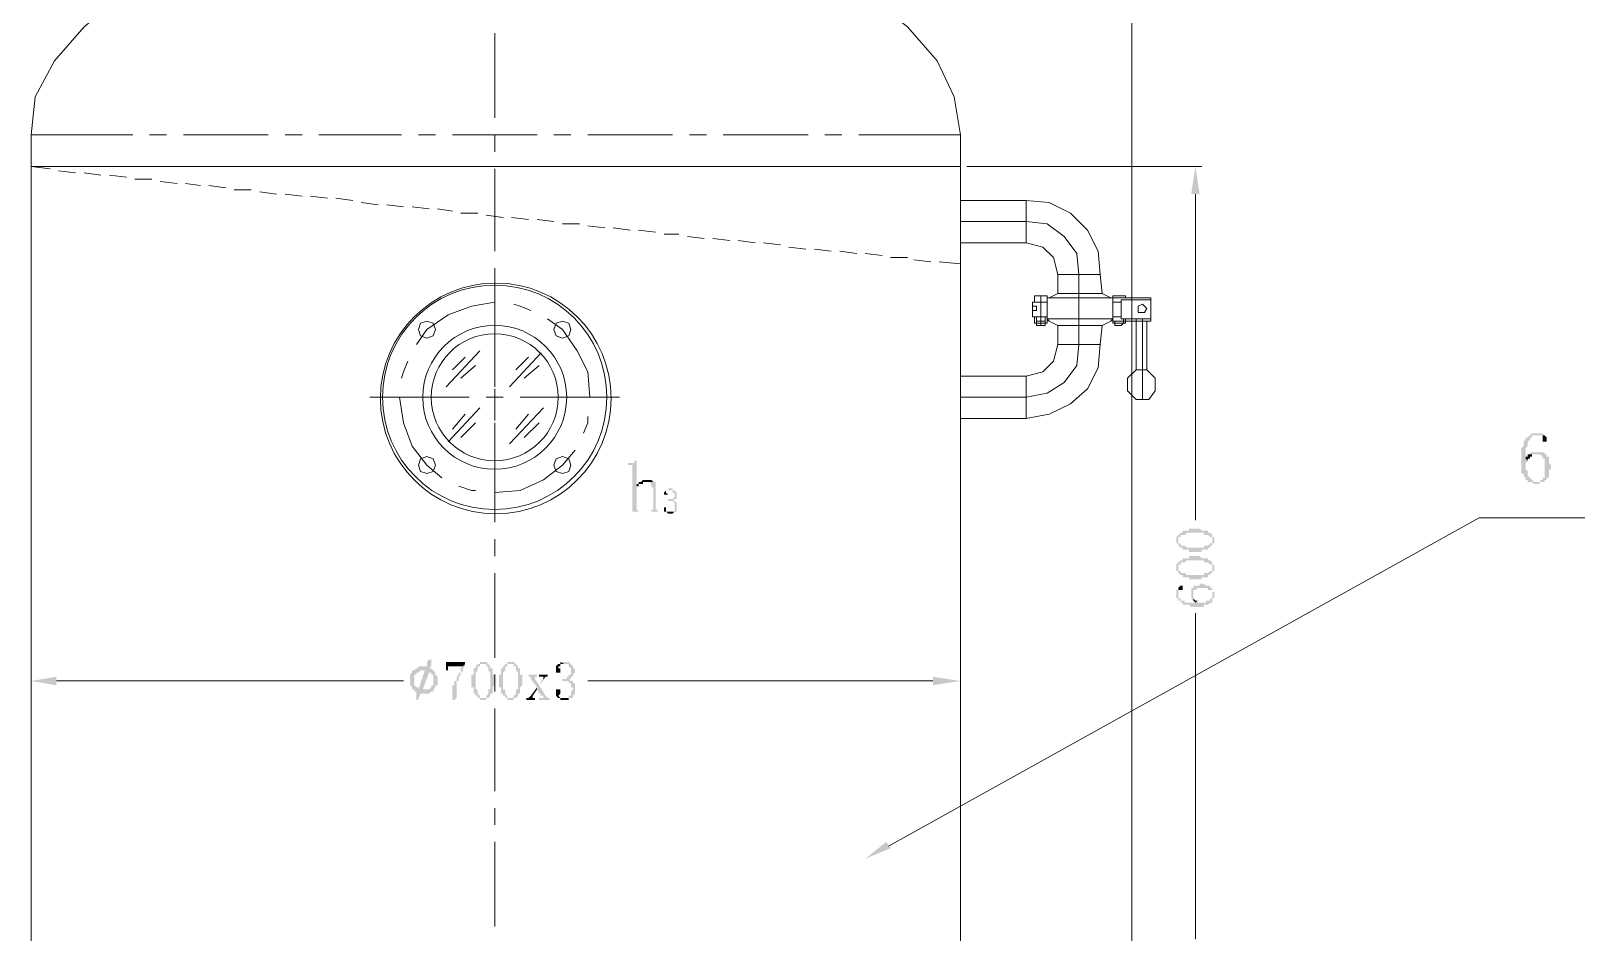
# Model space of a CAD drawing. Header units: millimetres. Extents: x 6 to 291, y 3 to 207.
# Drawn here: x 103.21 to 134.28, y 88.82 to 106.85 of the extents above; entities that cross this region are included whole.
import ezdxf

# ---------------------------------------------------------------- set-up
doc = ezdxf.new("R2010")
doc.units = ezdxf.units.MM

msp = doc.modelspace()

# ---------------------------------------------------------------- hatches: boundary and pattern name
at = {"true_color": 0x00ff00}
h = msp.add_hatch(color=3, dxfattribs=at)
h.dxf.hatch_style = 2
h.paths.add_polyline_path([(126.407192, 103.589667), (126.576526, 103.589667), (126.491859, 104.14)])
h = msp.add_hatch(color=7)
h.dxf.hatch_style = 2
h.paths.add_polyline_path([(133.349859, 98.806), (133.222859, 98.806), (133.180526, 98.763667), (133.138192, 98.721333), (133.095859, 98.721333), (133.095859, 98.679), (133.053526, 98.636667), (133.053526, 98.552), (133.011192, 98.509667), (133.011192, 98.382667), (133.011192, 98.255667), (133.011192, 98.171), (133.011192, 98.044), (133.011192, 98.001667), (133.053526, 98.001667), (133.053526, 97.959333), (133.095859, 97.917), (133.095859, 97.874667), (133.138192, 97.874667), (133.138192, 97.832333), (133.307526, 97.832333), (133.265192, 97.832333), (133.222859, 97.874667), (133.180526, 97.917), (133.138192, 97.959333), (133.138192, 98.001667), (133.138192, 98.044), (133.095859, 98.086333), (133.095859, 98.213333), (133.138192, 98.255667), (133.095859, 98.298), (133.095859, 98.425), (133.095859, 98.509667), (133.138192, 98.552), (133.138192, 98.636667), (133.180526, 98.679), (133.180526, 98.721333), (133.222859, 98.721333), (133.222859, 98.763667), (133.476859, 98.763667), (133.434526, 98.806), (133.392192, 98.806)])
h = msp.add_hatch(color=7)
h.dxf.hatch_style = 2
h.paths.add_polyline_path([(133.476859, 98.763667), (133.349859, 98.763667), (133.434526, 98.763667), (133.434526, 98.721333), (133.434526, 98.679), (133.434526, 98.636667), (133.519192, 98.636667), (133.519192, 98.679), (133.519192, 98.721333)])
at = {"true_color": 0x00b8b8}
h = msp.add_hatch(color=132, dxfattribs=at)
h.dxf.hatch_style = 2
h.paths.add_polyline_path([(115.315859, 98.255667), (115.273526, 98.255667), (115.273526, 98.213333), (115.146526, 98.213333), (115.146526, 98.171), (115.231192, 98.171), (115.231192, 97.282), (115.231192, 97.239667), (115.146526, 97.239667), (115.400526, 97.239667), (115.358192, 97.239667), (115.315859, 97.282), (115.315859, 97.705333), (115.315859, 97.747667), (115.358192, 97.747667), (115.315859, 97.747667)])
h = msp.add_hatch(color=7)
h.dxf.hatch_style = 2
h.paths.add_polyline_path([(133.180526, 98.382667), (133.138192, 98.382667), (133.138192, 98.340333), (133.095859, 98.340333), (133.095859, 98.298), (133.138192, 98.255667), (133.138192, 98.298), (133.180526, 98.298), (133.180526, 98.340333), (133.222859, 98.340333), (133.222859, 98.382667), (133.307526, 98.382667)])
h = msp.add_hatch(color=7)
h.dxf.hatch_style = 2
h.paths.add_polyline_path([(133.307526, 98.425), (133.180526, 98.425), (133.180526, 98.382667), (133.392192, 98.382667), (133.434526, 98.340333), (133.434526, 98.298), (133.476859, 98.298), (133.476859, 98.255667), (133.476859, 98.128667), (133.476859, 98.001667), (133.476859, 97.917), (133.434526, 97.917), (133.434526, 97.874667), (133.392192, 97.874667), (133.392192, 97.832333), (133.180526, 97.832333), (133.222859, 97.832333), (133.265192, 97.79), (133.349859, 97.79), (133.392192, 97.832333), (133.476859, 97.832333), (133.476859, 97.874667), (133.519192, 97.874667), (133.519192, 97.917), (133.561526, 97.917), (133.561526, 98.001667), (133.561526, 98.086333), (133.603859, 98.086333), (133.603859, 98.171), (133.561526, 98.213333), (133.561526, 98.255667), (133.561526, 98.340333), (133.519192, 98.340333), (133.519192, 98.382667), (133.476859, 98.382667), (133.476859, 98.425), (133.349859, 98.425)])
h = msp.add_hatch(color=132, dxfattribs=at)
h.dxf.hatch_style = 2
h.paths.add_polyline_path([(115.527526, 97.874667), (115.442859, 97.874667), (115.400526, 97.832333), (115.358192, 97.832333), (115.358192, 97.79), (115.315859, 97.79), (115.315859, 97.747667), (115.358192, 97.747667), (115.358192, 97.79), (115.442859, 97.79), (115.442859, 97.832333), (115.654526, 97.832333), (115.612192, 97.874667), (115.569859, 97.874667)])
h = msp.add_hatch(color=132, dxfattribs=at)
h.dxf.hatch_style = 2
h.paths.add_polyline_path([(115.654526, 97.832333), (115.527526, 97.832333), (115.569859, 97.832333), (115.612192, 97.79), (115.612192, 97.747667), (115.654526, 97.705333), (115.654526, 97.282), (115.612192, 97.282), (115.612192, 97.239667), (115.569859, 97.239667), (115.781526, 97.239667), (115.739192, 97.239667), (115.739192, 97.282), (115.696859, 97.282), (115.696859, 97.747667), (115.696859, 97.832333)])
h = msp.add_hatch(color=132, dxfattribs=at)
h.dxf.hatch_style = 2
h.paths.add_polyline_path([(115.950859, 97.663), (115.908526, 97.663), (115.866192, 97.620667), (115.866192, 97.578333), (115.950859, 97.578333), (115.908526, 97.620667), (115.908526, 97.663), (115.993192, 97.663)])
h = msp.add_hatch(color=132, dxfattribs=at)
h.dxf.hatch_style = 2
h.paths.add_polyline_path([(115.993192, 97.705333), (115.950859, 97.705333), (115.950859, 97.663), (116.035526, 97.663), (116.035526, 97.620667), (116.077859, 97.620667), (116.077859, 97.578333), (116.077859, 97.536), (116.035526, 97.493667), (115.950859, 97.493667), (115.950859, 97.451333), (116.035526, 97.451333), (116.077859, 97.409), (116.077859, 97.366667), (116.077859, 97.324333), (116.077859, 97.282), (116.077859, 97.239667), (115.993192, 97.239667), (116.120192, 97.239667), (116.120192, 97.282), (116.120192, 97.324333), (116.120192, 97.366667), (116.120192, 97.409), (116.077859, 97.451333), (116.035526, 97.451333), (116.077859, 97.493667), (116.120192, 97.493667), (116.120192, 97.536), (116.120192, 97.578333), (116.120192, 97.620667), (116.077859, 97.663), (116.035526, 97.663), (116.035526, 97.705333)])
h = msp.add_hatch(color=132, dxfattribs=at)
h.dxf.hatch_style = 2
h.paths.add_polyline_path([(115.908526, 97.324333), (115.866192, 97.324333), (115.866192, 97.282), (115.866192, 97.239667), (115.908526, 97.239667), (115.950859, 97.197333), (116.035526, 97.197333), (116.077859, 97.239667), (115.908526, 97.239667), (115.908526, 97.282)])
at = {"true_color": 0x00ff00}
h = msp.add_hatch(color=3, dxfattribs=at)
h.dxf.hatch_style = 2
h.paths.add_polyline_path([(126.110859, 96.689333), (126.110859, 96.647), (126.110859, 96.604667), (126.153192, 96.604667), (126.153192, 96.562333), (126.153192, 96.689333), (126.153192, 96.731667), (126.195526, 96.731667), (126.195526, 96.774), (126.280192, 96.774), (126.322526, 96.816333), (126.661192, 96.816333), (126.661192, 96.774), (126.745859, 96.774), (126.788192, 96.731667), (126.830526, 96.731667), (126.830526, 96.689333), (126.830526, 96.774), (126.788192, 96.816333), (126.745859, 96.816333), (126.745859, 96.858667), (126.618859, 96.858667), (126.576526, 96.901), (126.364859, 96.901), (126.364859, 96.858667), (126.237859, 96.858667), (126.237859, 96.816333), (126.195526, 96.816333), (126.153192, 96.774), (126.110859, 96.731667)])
h = msp.add_hatch(color=3, dxfattribs=at)
h.dxf.hatch_style = 2
h.paths.add_polyline_path([(126.153192, 96.562333), (126.195526, 96.52), (126.237859, 96.52), (126.237859, 96.477667), (126.364859, 96.477667), (126.364859, 96.435333), (126.618859, 96.435333), (126.618859, 96.477667), (126.745859, 96.477667), (126.745859, 96.52), (126.788192, 96.52), (126.788192, 96.562333), (126.830526, 96.562333), (126.830526, 96.604667), (126.872859, 96.604667), (126.872859, 96.647), (126.872859, 96.689333), (126.872859, 96.731667), (126.830526, 96.731667), (126.830526, 96.774), (126.830526, 96.647), (126.830526, 96.604667), (126.788192, 96.604667), (126.745859, 96.562333), (126.661192, 96.562333), (126.661192, 96.52), (126.322526, 96.52), (126.280192, 96.562333), (126.195526, 96.562333), (126.195526, 96.604667), (126.153192, 96.604667), (126.153192, 96.647), (126.153192, 96.689333)])
h = msp.add_hatch(color=3, dxfattribs=at)
h.dxf.hatch_style = 2
h.paths.add_polyline_path([(126.110859, 96.139), (126.110859, 96.096667), (126.110859, 96.054333), (126.153192, 96.054333), (126.153192, 96.012), (126.153192, 96.139), (126.153192, 96.181333), (126.195526, 96.181333), (126.195526, 96.223667), (126.280192, 96.223667), (126.322526, 96.266), (126.661192, 96.266), (126.661192, 96.223667), (126.745859, 96.223667), (126.788192, 96.181333), (126.830526, 96.181333), (126.830526, 96.139), (126.830526, 96.223667), (126.788192, 96.266), (126.745859, 96.266), (126.745859, 96.308333), (126.618859, 96.308333), (126.576526, 96.350667), (126.364859, 96.350667), (126.364859, 96.308333), (126.237859, 96.308333), (126.237859, 96.266), (126.195526, 96.266), (126.153192, 96.223667), (126.110859, 96.181333)])
h = msp.add_hatch(color=3, dxfattribs=at)
h.dxf.hatch_style = 2
h.paths.add_polyline_path([(126.153192, 96.012), (126.195526, 95.969667), (126.237859, 95.969667), (126.237859, 95.927333), (126.364859, 95.927333), (126.364859, 95.885), (126.618859, 95.885), (126.618859, 95.927333), (126.745859, 95.927333), (126.745859, 95.969667), (126.788192, 95.969667), (126.788192, 96.012), (126.830526, 96.012), (126.830526, 96.054333), (126.872859, 96.054333), (126.872859, 96.096667), (126.872859, 96.139), (126.872859, 96.181333), (126.830526, 96.181333), (126.830526, 96.223667), (126.830526, 96.096667), (126.830526, 96.054333), (126.788192, 96.054333), (126.745859, 96.012), (126.661192, 96.012), (126.661192, 95.969667), (126.322526, 95.969667), (126.280192, 96.012), (126.195526, 96.012), (126.195526, 96.054333), (126.153192, 96.054333), (126.153192, 96.096667), (126.153192, 96.139)])
h = msp.add_hatch(color=3, dxfattribs=at)
h.dxf.hatch_style = 2
h.paths.add_polyline_path([(126.153192, 95.673333), (126.153192, 95.588667), (126.153192, 95.631), (126.153192, 95.673333), (126.237859, 95.673333), (126.237859, 95.715667), (126.237859, 95.758), (126.195526, 95.758), (126.153192, 95.715667)])
h = msp.add_hatch(color=3, dxfattribs=at)
h.dxf.hatch_style = 2
h.paths.add_polyline_path([(126.407192, 95.588667), (126.407192, 95.546333), (126.407192, 95.504), (126.449526, 95.461667), (126.449526, 95.588667), (126.449526, 95.631), (126.449526, 95.673333), (126.491859, 95.673333), (126.534192, 95.715667), (126.745859, 95.715667), (126.745859, 95.673333), (126.830526, 95.673333), (126.830526, 95.631), (126.830526, 95.588667), (126.830526, 95.461667), (126.830526, 95.504), (126.872859, 95.504), (126.872859, 95.546333), (126.872859, 95.588667), (126.872859, 95.631), (126.830526, 95.631), (126.830526, 95.673333), (126.830526, 95.715667), (126.788192, 95.715667), (126.788192, 95.758), (126.703526, 95.758), (126.661192, 95.800333), (126.576526, 95.800333), (126.576526, 95.758), (126.449526, 95.758), (126.449526, 95.715667), (126.407192, 95.715667), (126.407192, 95.673333), (126.407192, 95.631)])
h = msp.add_hatch(color=3, dxfattribs=at)
h.dxf.hatch_style = 2
h.paths.add_polyline_path([(126.110859, 95.631), (126.110859, 95.588667), (126.110859, 95.546333), (126.110859, 95.504), (126.153192, 95.504), (126.153192, 95.461667), (126.195526, 95.461667), (126.195526, 95.419333), (126.237859, 95.419333), (126.237859, 95.377), (126.364859, 95.377), (126.407192, 95.334667), (126.661192, 95.334667), (126.661192, 95.377), (126.745859, 95.377), (126.788192, 95.419333), (126.830526, 95.419333), (126.830526, 95.461667), (126.830526, 95.588667), (126.830526, 95.546333), (126.830526, 95.504), (126.788192, 95.504), (126.788192, 95.461667), (126.703526, 95.461667), (126.703526, 95.419333), (126.534192, 95.419333), (126.534192, 95.461667), (126.491859, 95.419333), (126.280192, 95.419333), (126.280192, 95.461667), (126.195526, 95.461667), (126.195526, 95.504), (126.153192, 95.504), (126.153192, 95.546333), (126.153192, 95.588667), (126.153192, 95.673333), (126.110859, 95.673333)])
h = msp.add_hatch(color=3, dxfattribs=at)
h.dxf.hatch_style = 2
h.paths.add_polyline_path([(126.449526, 95.461667), (126.491859, 95.419333), (126.534192, 95.461667), (126.491859, 95.461667), (126.449526, 95.504), (126.449526, 95.546333), (126.449526, 95.588667)])
h = msp.add_hatch(color=3, dxfattribs=at)
h.dxf.hatch_style = 2
h.paths.add_polyline_path([(111.167192, 94.276333), (111.124859, 94.234), (111.124859, 94.149333), (110.955526, 94.149333), (110.955526, 94.107), (110.913192, 94.107), (110.870859, 94.064667), (110.828526, 94.064667), (110.828526, 94.022333), (110.786192, 93.98), (110.786192, 93.937667), (110.786192, 93.853), (110.786192, 93.768333), (110.828526, 93.726), (110.828526, 93.683667), (110.955526, 93.683667), (110.955526, 93.726), (110.913192, 93.726), (110.870859, 93.768333), (110.870859, 93.810667), (110.870859, 93.853), (110.870859, 93.895333), (110.870859, 93.937667), (110.870859, 93.98), (110.913192, 93.98), (110.913192, 94.022333), (110.955526, 94.022333), (110.997859, 94.064667), (111.251859, 94.064667), (111.209526, 94.107), (111.167192, 94.107), (111.209526, 94.149333), (111.209526, 94.191667), (111.209526, 94.234), (111.209526, 94.276333)])
h = msp.add_hatch(color=3, dxfattribs=at)
h.dxf.hatch_style = 2
h.paths.add_polyline_path([(111.886859, 94.234), (111.505859, 94.234), (111.505859, 94.064667), (111.548192, 94.064667), (111.548192, 94.107), (111.548192, 94.149333), (111.844526, 94.149333), (111.886859, 94.191667)])
h = msp.add_hatch(color=3, dxfattribs=at)
h.dxf.hatch_style = 2
h.paths.add_polyline_path([(111.886859, 94.191667), (111.844526, 94.149333), (111.802192, 94.107), (111.802192, 94.022333), (111.759859, 94.022333), (111.759859, 93.98), (111.717526, 93.937667), (111.717526, 93.895333), (111.717526, 93.853), (111.675192, 93.853), (111.675192, 93.810667), (111.675192, 93.768333), (111.632859, 93.768333), (111.632859, 93.726), (111.632859, 93.683667), (111.632859, 93.641333), (111.632859, 93.599), (111.632859, 93.556667), (111.632859, 93.514333), (111.632859, 93.472), (111.675192, 93.472), (111.717526, 93.514333), (111.717526, 93.556667), (111.717526, 93.599), (111.717526, 93.641333), (111.717526, 93.683667), (111.717526, 93.726), (111.717526, 93.768333), (111.717526, 93.810667), (111.717526, 93.853), (111.759859, 93.853), (111.759859, 93.895333), (111.759859, 93.937667), (111.802192, 93.98), (111.802192, 94.022333), (111.844526, 94.064667), (111.844526, 94.107), (111.886859, 94.149333)])
h = msp.add_hatch(color=3, dxfattribs=at)
h.dxf.hatch_style = 2
h.paths.add_polyline_path([(112.140859, 94.191667), (112.098526, 94.149333), (112.098526, 94.107), (112.056192, 94.107), (112.056192, 94.064667), (112.056192, 94.022333), (112.056192, 93.98), (112.013859, 93.98), (112.013859, 93.937667), (112.013859, 93.895333), (112.013859, 93.853), (112.013859, 93.810667), (112.013859, 93.768333), (112.013859, 93.726), (112.056192, 93.726), (112.056192, 93.683667), (112.056192, 93.641333), (112.056192, 93.599), (112.098526, 93.599), (112.098526, 93.556667), (112.140859, 93.556667), (112.140859, 93.514333), (112.183192, 93.514333), (112.183192, 93.472), (112.310192, 93.472), (112.310192, 93.514333), (112.352526, 93.514333), (112.183192, 93.514333), (112.183192, 93.556667), (112.140859, 93.599), (112.140859, 93.641333), (112.140859, 93.683667), (112.098526, 93.683667), (112.098526, 93.726), (112.098526, 93.768333), (112.098526, 93.810667), (112.098526, 93.895333), (112.098526, 93.937667), (112.098526, 93.98), (112.098526, 94.022333), (112.140859, 94.064667), (112.140859, 94.107), (112.140859, 94.149333), (112.183192, 94.149333), (112.183192, 94.191667), (112.225526, 94.191667)])
h = msp.add_hatch(color=3, dxfattribs=at)
h.dxf.hatch_style = 2
h.paths.add_polyline_path([(112.225526, 94.234), (112.183192, 94.234), (112.183192, 94.191667), (112.140859, 94.191667), (112.310192, 94.191667), (112.310192, 94.149333), (112.352526, 94.149333), (112.352526, 94.107), (112.352526, 94.064667), (112.394859, 94.022333), (112.394859, 93.98), (112.394859, 93.895333), (112.394859, 93.853), (112.394859, 93.768333), (112.394859, 93.726), (112.394859, 93.683667), (112.352526, 93.683667), (112.352526, 93.641333), (112.352526, 93.599), (112.310192, 93.556667), (112.310192, 93.514333), (112.225526, 93.514333), (112.352526, 93.514333), (112.394859, 93.556667), (112.394859, 93.599), (112.437192, 93.599), (112.437192, 93.641333), (112.437192, 93.683667), (112.437192, 93.726), (112.479526, 93.768333), (112.479526, 93.853), (112.479526, 93.895333), (112.479526, 93.98), (112.437192, 93.98), (112.437192, 94.022333), (112.437192, 94.064667), (112.437192, 94.107), (112.394859, 94.107), (112.394859, 94.149333), (112.352526, 94.191667), (112.310192, 94.234), (112.267859, 94.234)])
h = msp.add_hatch(color=3, dxfattribs=at)
h.dxf.hatch_style = 2
h.paths.add_polyline_path([(112.691192, 94.191667), (112.648859, 94.149333), (112.648859, 94.107), (112.606526, 94.107), (112.606526, 94.064667), (112.606526, 94.022333), (112.606526, 93.98), (112.564192, 93.98), (112.564192, 93.937667), (112.564192, 93.895333), (112.564192, 93.853), (112.564192, 93.810667), (112.564192, 93.768333), (112.564192, 93.726), (112.606526, 93.726), (112.606526, 93.683667), (112.606526, 93.641333), (112.606526, 93.599), (112.648859, 93.599), (112.648859, 93.556667), (112.691192, 93.556667), (112.691192, 93.514333), (112.733526, 93.514333), (112.733526, 93.472), (112.860526, 93.472), (112.860526, 93.514333), (112.902859, 93.514333), (112.733526, 93.514333), (112.733526, 93.556667), (112.691192, 93.599), (112.691192, 93.641333), (112.691192, 93.683667), (112.648859, 93.683667), (112.648859, 93.726), (112.648859, 93.768333), (112.648859, 93.810667), (112.648859, 93.895333), (112.648859, 93.937667), (112.648859, 93.98), (112.648859, 94.022333), (112.691192, 94.064667), (112.691192, 94.107), (112.691192, 94.149333), (112.733526, 94.149333), (112.733526, 94.191667), (112.775859, 94.191667)])
h = msp.add_hatch(color=3, dxfattribs=at)
h.dxf.hatch_style = 2
h.paths.add_polyline_path([(112.775859, 94.234), (112.733526, 94.234), (112.733526, 94.191667), (112.691192, 94.191667), (112.860526, 94.191667), (112.860526, 94.149333), (112.902859, 94.149333), (112.902859, 94.107), (112.902859, 94.064667), (112.945192, 94.022333), (112.945192, 93.98), (112.945192, 93.895333), (112.945192, 93.853), (112.945192, 93.768333), (112.945192, 93.726), (112.945192, 93.683667), (112.902859, 93.683667), (112.902859, 93.641333), (112.902859, 93.599), (112.860526, 93.556667), (112.860526, 93.514333), (112.775859, 93.514333), (112.902859, 93.514333), (112.945192, 93.556667), (112.945192, 93.599), (112.987526, 93.599), (112.987526, 93.641333), (112.987526, 93.683667), (112.987526, 93.726), (113.029859, 93.768333), (113.029859, 93.853), (113.029859, 93.895333), (113.029859, 93.98), (112.987526, 93.98), (112.987526, 94.022333), (112.987526, 94.064667), (112.987526, 94.107), (112.945192, 94.107), (112.945192, 94.149333), (112.902859, 94.191667), (112.860526, 94.234), (112.818192, 94.234)])
h = msp.add_hatch(color=3, dxfattribs=at)
h.dxf.hatch_style = 2
h.paths.add_polyline_path([(113.791859, 94.234), (113.791859, 94.191667), (113.749526, 94.191667), (113.707192, 94.149333), (113.707192, 94.107), (113.707192, 94.064667), (113.707192, 94.022333), (113.791859, 94.022333), (113.791859, 94.064667), (113.791859, 94.107), (113.749526, 94.107), (113.749526, 94.149333), (113.791859, 94.149333), (113.791859, 94.191667), (113.876526, 94.191667)])
h = msp.add_hatch(color=3, dxfattribs=at)
h.dxf.hatch_style = 2
h.paths.add_polyline_path([(113.876526, 94.234), (113.791859, 94.234), (113.876526, 94.191667), (113.961192, 94.191667), (113.961192, 94.149333), (114.003526, 94.107), (114.003526, 94.064667), (114.003526, 94.022333), (114.003526, 93.98), (113.961192, 93.98), (113.961192, 93.937667), (113.918859, 93.937667), (113.918859, 93.895333), (113.834192, 93.895333), (113.834192, 93.853), (113.961192, 93.853), (113.961192, 93.810667), (114.003526, 93.810667), (114.003526, 93.768333), (114.003526, 93.726), (114.045859, 93.726), (114.045859, 93.683667), (114.003526, 93.641333), (114.003526, 93.599), (114.003526, 93.556667), (113.961192, 93.556667), (113.961192, 93.514333), (113.876526, 93.514333), (114.045859, 93.514333), (114.045859, 93.556667), (114.088192, 93.599), (114.088192, 93.641333), (114.088192, 93.683667), (114.088192, 93.726), (114.088192, 93.768333), (114.088192, 93.810667), (114.045859, 93.810667), (114.045859, 93.853), (114.003526, 93.853), (113.961192, 93.895333), (114.003526, 93.895333), (114.003526, 93.937667), (114.045859, 93.937667), (114.045859, 93.98), (114.088192, 94.022333), (114.088192, 94.064667), (114.088192, 94.107), (114.045859, 94.107), (114.045859, 94.149333), (114.003526, 94.191667), (113.961192, 94.234), (113.918859, 94.234)])
h = msp.add_hatch(color=3, dxfattribs=at)
h.dxf.hatch_style = 2
h.paths.add_polyline_path([(103.716526, 93.937667), (103.716526, 93.768333), (103.208526, 93.853)])
h = msp.add_hatch(color=3, dxfattribs=at)
h.dxf.hatch_style = 2
h.paths.add_polyline_path([(111.251859, 94.064667), (111.040192, 94.064667), (111.082526, 94.064667), (110.955526, 93.683667), (110.828526, 93.683667), (110.870859, 93.683667), (110.870859, 93.641333), (111.040192, 93.683667), (111.167192, 94.022333), (111.294192, 94.022333)])
h = msp.add_hatch(color=3, dxfattribs=at)
h.dxf.hatch_style = 2
h.paths.add_polyline_path([(111.294192, 94.022333), (111.167192, 94.022333), (111.209526, 94.022333), (111.209526, 93.98), (111.251859, 93.98), (111.251859, 93.937667), (111.251859, 93.853), (111.251859, 93.810667), (111.251859, 93.768333), (111.209526, 93.768333), (111.209526, 93.726), (111.167192, 93.683667), (111.040192, 93.683667), (110.870859, 93.641333), (110.913192, 93.641333), (110.913192, 93.599), (110.913192, 93.514333), (110.913192, 93.472), (110.955526, 93.472), (110.955526, 93.514333), (110.997859, 93.599), (111.167192, 93.599), (111.209526, 93.641333), (111.251859, 93.641333), (111.251859, 93.683667), (111.294192, 93.726), (111.294192, 93.768333), (111.336526, 93.768333), (111.336526, 93.810667), (111.336526, 93.853), (111.336526, 93.895333), (111.336526, 93.937667), (111.294192, 93.98)])
h = msp.add_hatch(color=3, dxfattribs=at)
h.dxf.hatch_style = 2
h.paths.add_polyline_path([(111.040192, 94.149333), (110.997859, 94.149333), (111.124859, 94.149333), (111.082526, 94.149333)])
h = msp.add_hatch(color=3, dxfattribs=at)
h.dxf.hatch_style = 2
h.paths.add_polyline_path([(113.326192, 93.98), (113.156859, 93.98), (113.156859, 93.937667), (113.199192, 93.937667), (113.199192, 93.895333), (113.326192, 93.726), (113.326192, 93.683667), (113.410859, 93.556667), (113.453192, 93.556667), (113.453192, 93.514333), (113.368526, 93.514333), (113.368526, 93.472), (113.580192, 93.472), (113.580192, 93.514333), (113.537859, 93.514333), (113.495526, 93.556667), (113.368526, 93.768333), (113.283859, 93.895333), (113.283859, 93.937667), (113.326192, 93.937667)])
h = msp.add_hatch(color=3, dxfattribs=at)
h.dxf.hatch_style = 2
h.paths.add_polyline_path([(113.537859, 93.98), (113.368526, 93.98), (113.368526, 93.937667), (113.453192, 93.937667), (113.453192, 93.895333), (113.368526, 93.768333), (113.495526, 93.937667), (113.537859, 93.937667)])
h = msp.add_hatch(color=3, dxfattribs=at)
h.dxf.hatch_style = 2
h.paths.add_polyline_path([(121.242526, 93.937667), (121.242526, 93.768333), (121.792859, 93.853)])
h = msp.add_hatch(color=3, dxfattribs=at)
h.dxf.hatch_style = 2
h.paths.add_polyline_path([(111.124859, 93.599), (110.997859, 93.599), (111.082526, 93.599)])
h = msp.add_hatch(color=3, dxfattribs=at)
h.dxf.hatch_style = 2
h.paths.add_polyline_path([(113.326192, 93.726), (113.199192, 93.556667), (113.156859, 93.514333), (113.114526, 93.514333), (113.114526, 93.472), (113.283859, 93.472), (113.283859, 93.514333), (113.241526, 93.514333), (113.241526, 93.556667), (113.326192, 93.683667)])
h = msp.add_hatch(color=3, dxfattribs=at)
h.dxf.hatch_style = 2
h.paths.add_polyline_path([(113.749526, 93.683667), (113.707192, 93.683667), (113.707192, 93.641333), (113.707192, 93.599), (113.707192, 93.556667), (113.749526, 93.514333), (113.791859, 93.514333), (113.791859, 93.472), (113.961192, 93.472), (113.961192, 93.514333), (114.003526, 93.514333), (113.791859, 93.514333), (113.749526, 93.556667), (113.791859, 93.599), (113.791859, 93.641333), (113.791859, 93.683667)])
h = msp.add_hatch(color=3, dxfattribs=at)
h.dxf.hatch_style = 2
h.paths.add_polyline_path([(120.395859, 90.508667), (119.887859, 90.297), (120.311192, 90.635667)])

# ---------------------------------------------------------------- linework, layer by layer
at = {"color": 3, "lineweight": 0, "true_color": 0x00ff00}
for points in [[(125.221859, 72.771), (125.221859, 129.370667)], [(121.919859, 104.14), (126.618859, 104.14)], [(126.491859, 103.589667), (126.491859, 97.070333)], [(112.183192, 100.457), (111.505859, 99.737333)], [(113.410859, 100.414667), (112.775859, 99.737333)], [(111.886859, 100.33), (111.632859, 100.076)], [(112.098526, 100.160667), (111.802192, 99.906667)], [(113.156859, 100.33), (112.902859, 100.076)], [(113.368526, 100.160667), (113.072192, 99.906667)], [(112.183192, 99.314), (111.548192, 98.636667)], [(111.886859, 99.187), (111.632859, 98.890667)], [(113.453192, 99.314), (112.775859, 98.594333)], [(113.156859, 99.187), (112.902859, 98.890667)], [(112.098526, 99.017667), (111.802192, 98.721333)], [(113.368526, 99.017667), (113.072192, 98.721333)], [(120.353526, 90.551), (132.164526, 97.112667)], [(126.491859, 88.688333), (126.491859, 95.207667)], [(103.208526, 93.260333), (103.208526, 93.98)], [(103.716526, 93.853), (110.659192, 93.853)], [(121.242526, 93.853), (114.342192, 93.853)], [(121.792859, 93.260333), (121.792859, 93.98)]]:
    msp.add_lwpolyline(points, dxfattribs=at)
at = {"color": 7, "lineweight": 0}
for points in [[(107.187859, 108.585), (106.044859, 108.119333), (105.028859, 107.569), (104.266859, 106.934), (103.674192, 106.256667), (103.293192, 105.537), (103.208526, 104.775)], [(121.792859, 104.775), (121.665859, 105.537), (121.327192, 106.256667), (120.734526, 106.934), (119.930192, 107.569), (118.956526, 108.119333), (117.813526, 108.585)], [(103.208526, 87.503), (103.208526, 104.775)], [(121.792859, 104.775), (121.792859, 87.503)], [(103.208526, 104.14), (121.792859, 104.14)], [(123.105192, 103.462667), (121.792859, 103.462667)], [(123.105192, 102.616), (123.105192, 103.462667)], [(124.586859, 101.981), (124.544526, 102.446667), (124.332859, 102.87), (123.994192, 103.208667), (123.570859, 103.420333), (123.105192, 103.462667)], [(123.105192, 102.616), (121.792859, 102.616)], [(123.740192, 101.981), (123.655526, 102.319667), (123.443859, 102.531333), (123.105192, 102.616)], [(123.570859, 101.515333), (123.740192, 101.6), (123.740192, 101.981)], [(123.740192, 101.981), (124.586859, 101.981)], [(124.586859, 101.981), (124.629192, 101.6)], [(123.232192, 101.430667), (123.232192, 101.303667)], [(123.528526, 101.430667), (123.232192, 101.430667)], [(123.232192, 101.346), (123.316859, 101.346), (123.316859, 101.261333)], [(123.232192, 101.134333), (123.232192, 101.303667)], [(123.528526, 101.473), (123.528526, 101.557667), (123.274526, 101.557667), (123.274526, 101.430667)], [(123.528526, 101.473), (123.528526, 101.515333)], [(123.570859, 101.515333), (123.528526, 101.515333)], [(123.528526, 101.515333), (124.840859, 101.515333)], [(123.528526, 101.430667), (123.528526, 101.473)], [(123.528526, 101.473), (123.528526, 101.134333)], [(123.740192, 101.6), (124.629192, 101.6)], [(124.840859, 101.515333), (124.798526, 101.515333), (124.629192, 101.6)], [(125.094859, 101.515333), (125.094859, 101.557667), (124.840859, 101.557667), (124.840859, 101.473)], [(124.840859, 101.473), (124.840859, 101.515333)], [(124.883192, 101.515333), (124.840859, 101.515333)], [(124.840859, 101.430667), (124.840859, 101.515333)], [(124.840859, 101.473), (124.840859, 101.430667)], [(124.840859, 101.473), (124.840859, 101.134333)], [(124.840859, 101.430667), (125.010192, 101.430667)], [(124.840859, 101.430667), (125.010192, 101.430667), (125.010192, 101.134333)], [(124.883192, 101.515333), (125.560526, 101.515333)], [(125.052526, 101.473), (125.010192, 101.473), (125.010192, 101.430667)], [(125.010192, 101.430667), (125.010192, 101.134333)], [(125.602859, 101.092), (125.602859, 101.473), (125.052526, 101.473)], [(125.602859, 101.473), (125.433526, 101.473), (125.560526, 101.473)], [(125.602859, 101.515333), (125.560526, 101.515333)], [(125.602859, 101.515333), (125.602859, 101.049667)], [(125.602859, 101.473), (125.602859, 101.515333)], [(123.232192, 101.261333), (123.316859, 101.261333)], [(123.232192, 101.134333), (123.528526, 101.134333), (123.528526, 101.092)], [(123.274526, 101.049667), (123.274526, 101.134333)], [(123.274526, 101.049667), (123.274526, 101.007333), (123.316859, 101.007333), (123.316859, 101.049667), (123.486192, 101.049667)], [(123.316859, 101.049667), (123.316859, 101.134333)], [(123.316859, 101.007333), (123.316859, 101.049667)], [(123.528526, 101.007333), (123.316859, 101.007333)], [(123.316859, 100.965), (123.316859, 101.007333), (123.486192, 101.007333)], [(123.486192, 101.049667), (123.486192, 101.134333)], [(123.486192, 101.049667), (123.486192, 101.007333), (123.528526, 101.007333), (123.528526, 101.049667)], [(123.486192, 101.007333), (123.486192, 101.049667)], [(123.486192, 101.007333), (123.486192, 100.965)], [(123.528526, 101.134333), (123.528526, 101.176667)], [(123.528526, 101.092), (123.570859, 101.049667)], [(123.528526, 101.092), (123.528526, 101.049667)], [(123.528526, 101.092), (124.840859, 101.092)], [(123.570859, 101.049667), (123.740192, 100.965)], [(124.629192, 100.965), (124.798526, 101.049667), (124.840859, 101.092)], [(124.840859, 101.134333), (124.840859, 101.176667)], [(124.840859, 101.092), (124.840859, 101.134333), (125.010192, 101.134333)], [(124.840859, 101.049667), (124.840859, 101.134333)], [(124.840859, 101.092), (124.840859, 101.049667)], [(124.840859, 101.049667), (124.840859, 101.007333), (124.883192, 101.007333), (124.883192, 101.049667)], [(124.840859, 101.007333), (125.052526, 101.007333), (125.052526, 101.049667)], [(124.840859, 101.049667), (124.883192, 101.049667)], [(124.883192, 101.007333), (124.883192, 101.049667)], [(124.883192, 101.049667), (125.052526, 101.049667)], [(125.306526, 101.049667), (124.883192, 101.049667)], [(124.883192, 101.007333), (125.052526, 101.007333), (125.010192, 100.965)], [(124.883192, 101.007333), (124.883192, 100.965), (125.010192, 100.965)], [(125.010192, 101.134333), (125.010192, 101.092), (125.052526, 101.092)], [(125.052526, 101.049667), (125.052526, 101.092)], [(125.306526, 101.049667), (125.306526, 101.092), (125.052526, 101.092)], [(125.052526, 101.007333), (125.094859, 101.007333), (125.094859, 101.049667)], [(125.094859, 101.049667), (125.094859, 101.092)], [(125.602859, 101.092), (125.306526, 101.092)], [(125.560526, 101.049667), (125.306526, 101.049667)], [(125.306526, 100.076), (125.306526, 101.049667)], [(125.518192, 101.049667), (125.518192, 100.076)], [(125.560526, 101.049667), (125.602859, 101.049667)], [(123.486192, 100.965), (123.316859, 100.965)], [(123.740192, 100.965), (123.740192, 100.584)], [(124.629192, 100.965), (123.740192, 100.965)], [(124.629192, 100.965), (124.586859, 100.584)], [(123.105192, 99.949), (123.105192, 99.102333), (123.570859, 99.187), (123.994192, 99.398667), (124.332859, 99.695), (124.544526, 100.118333), (124.586859, 100.584)], [(123.105192, 99.949), (123.443859, 100.033667), (123.655526, 100.245333), (123.740192, 100.584)], [(123.740192, 100.584), (124.586859, 100.584)], [(123.105192, 99.949), (121.792859, 99.949)], [(123.105192, 99.102333), (121.792859, 99.102333)], [(132.164526, 97.112667), (134.281192, 97.112667)]]:
    msp.add_lwpolyline(points, dxfattribs=at)
at = {"color": 1, "lineweight": 0, "true_color": 0xff0000}
for points in [[(112.479526, 105.113667), (112.479526, 106.807)], [(103.208526, 104.775), (105.240526, 104.775)], [(105.579192, 104.775), (105.917859, 104.775)], [(106.256526, 104.775), (107.949859, 104.775)], [(108.288526, 104.775), (108.627192, 104.775)], [(108.965859, 104.775), (110.616859, 104.775)], [(110.955526, 104.775), (111.294192, 104.775)], [(111.632859, 104.775), (113.326192, 104.775)], [(112.479526, 104.436333), (112.479526, 104.775)], [(113.664859, 104.775), (114.003526, 104.775)], [(114.342192, 104.775), (116.035526, 104.775)], [(116.374192, 104.775), (116.712859, 104.775)], [(117.051526, 104.775), (118.744859, 104.775)], [(119.083526, 104.775), (119.422192, 104.775)], [(119.760859, 104.775), (121.792859, 104.775)], [(112.479526, 102.446667), (112.479526, 104.097667)], [(123.105192, 103.039333), (121.792859, 103.039333)], [(124.163526, 101.981), (124.121192, 102.404333), (123.867192, 102.743), (123.528526, 102.997), (123.105192, 103.039333)], [(112.479526, 101.769333), (112.479526, 102.108)], [(112.479526, 102.023333), (112.479526, 100.033667)], [(124.163526, 100.584), (124.163526, 101.981)], [(112.479526, 101.430667), (112.013859, 101.346), (111.548192, 101.176667), (111.124859, 100.880333), (110.913192, 100.584)], [(112.479526, 99.737333), (112.479526, 101.430667)], [(113.199192, 101.261333), (112.987526, 101.346), (112.860526, 101.388333)], [(123.401526, 101.557667), (123.401526, 100.965)], [(114.384526, 99.525667), (114.342192, 100.033667), (114.130526, 100.457), (113.834192, 100.880333), (113.537859, 101.092)], [(125.433526, 99.483333), (125.433526, 101.092)], [(123.105192, 99.525667), (123.528526, 99.610333), (123.867192, 99.822), (124.121192, 100.160667), (124.163526, 100.584)], [(110.743859, 100.245333), (110.659192, 100.033667), (110.616859, 99.906667)], [(109.981859, 99.525667), (111.971526, 99.525667)], [(110.574526, 99.525667), (110.659192, 99.017667), (110.828526, 98.552), (111.124859, 98.171), (111.421192, 97.917)], [(112.310192, 99.525667), (112.648859, 99.525667)], [(112.479526, 99.695), (112.479526, 99.356333)], [(112.987526, 99.525667), (114.977192, 99.525667)], [(114.384526, 99.525667), (114.384526, 99.568)], [(123.105192, 99.525667), (121.792859, 99.525667)], [(112.479526, 99.06), (112.479526, 99.398667)], [(114.257526, 98.806), (114.342192, 99.017667), (114.342192, 99.144667)], [(112.479526, 99.017667), (112.479526, 97.028)], [(112.479526, 97.028), (112.479526, 98.721333)], [(112.479526, 97.620667), (112.987526, 97.663), (113.453192, 97.874667), (113.834192, 98.171), (114.088192, 98.467333)], [(111.759859, 97.747667), (112.013859, 97.663), (112.098526, 97.663)], [(112.479526, 96.350667), (112.479526, 96.689333)], [(112.479526, 94.318667), (112.479526, 96.012)], [(112.479526, 93.641333), (112.479526, 93.98)], [(112.479526, 91.651667), (112.479526, 93.302667)], [(112.479526, 90.974333), (112.479526, 91.313)], [(112.479526, 88.942333), (112.479526, 90.635667)]]:
    msp.add_lwpolyline(points, dxfattribs=at)
at = {"color": 4, "lineweight": 0, "true_color": 0x00ffff}
for points in [[(103.208526, 104.14), (103.589526, 104.097667)], [(103.758859, 104.055333), (104.097526, 104.013)], [(104.266859, 104.013), (104.605526, 103.970667)], [(104.774859, 103.970667), (105.113526, 103.928333)], [(105.282859, 103.886), (105.621526, 103.886)], [(105.790859, 103.843667), (106.129526, 103.801333)], [(106.298859, 103.801333), (106.595192, 103.759)], [(106.764526, 103.759), (107.103192, 103.716667)], [(107.272526, 103.674333), (107.611192, 103.674333)], [(107.780526, 103.632), (108.119192, 103.589667)], [(108.288526, 103.589667), (108.627192, 103.547333)], [(108.796526, 103.547333), (109.135192, 103.505)], [(109.304526, 103.505), (109.643192, 103.462667)], [(109.812526, 103.420333), (110.151192, 103.378)], [(110.320526, 103.378), (110.659192, 103.335667)], [(110.828526, 103.335667), (111.167192, 103.293333)], [(111.336526, 103.293333), (111.632859, 103.251)], [(111.802192, 103.208667), (112.140859, 103.208667)], [(112.310192, 103.166333), (112.648859, 103.124)], [(112.818192, 103.124), (113.156859, 103.081667)], [(113.326192, 103.081667), (113.664859, 103.039333)], [(113.834192, 102.997), (114.172859, 102.997)], [(114.342192, 102.954667), (114.680859, 102.912333)], [(114.850192, 102.912333), (115.188859, 102.87)], [(115.358192, 102.87), (115.696859, 102.827667)], [(115.866192, 102.785333), (116.162526, 102.785333)], [(116.331859, 102.743), (116.670526, 102.700667)], [(116.839859, 102.700667), (117.178526, 102.658333)], [(117.347859, 102.658333), (117.686526, 102.616)], [(117.855859, 102.616), (118.194526, 102.573667)], [(118.363859, 102.531333), (118.702526, 102.489)], [(118.871859, 102.489), (119.210526, 102.446667)], [(119.379859, 102.446667), (119.718526, 102.404333)], [(119.887859, 102.404333), (120.226526, 102.362)], [(120.395859, 102.319667), (120.734526, 102.319667)], [(120.861526, 102.277333), (121.200192, 102.235)], [(121.369526, 102.235), (121.792859, 102.192667)]]:
    msp.add_lwpolyline(points, dxfattribs=at)
at = {"color": 7, "lineweight": 0}
for points in [[(125.518192, 101.303667), (125.475859, 101.346), (125.433526, 101.388333), (125.348859, 101.346), (125.348859, 101.219), (125.475859, 101.219)], [(111.294192, 100.880333), (111.251859, 101.007333), (111.124859, 101.049667), (110.997859, 101.007333), (110.955526, 100.880333), (110.997859, 100.753333), (111.124859, 100.711), (111.251859, 100.753333)], [(114.003526, 100.880333), (113.961192, 101.007333), (113.834192, 101.049667), (113.707192, 101.007333), (113.664859, 100.880333), (113.707192, 100.753333), (113.834192, 100.711), (113.961192, 100.753333)], [(125.306526, 100.076), (125.137192, 99.906667), (125.137192, 99.652667), (125.306526, 99.483333), (125.560526, 99.483333), (125.687526, 99.652667), (125.687526, 99.906667), (125.518192, 100.076)], [(111.294192, 98.171), (111.251859, 98.298), (111.124859, 98.340333), (110.997859, 98.298), (110.955526, 98.171), (110.997859, 98.044), (111.124859, 98.001667), (111.251859, 98.044)], [(114.003526, 98.171), (113.961192, 98.298), (113.834192, 98.340333), (113.707192, 98.298), (113.664859, 98.171), (113.707192, 98.044), (113.834192, 98.001667), (113.961192, 98.044)]]:
    msp.add_lwpolyline(points, close=True, dxfattribs=at)
for centre, radius in [((112.500692, 99.5045), 2.307167), ((112.479526, 99.525667), 2.243667), ((112.479526, 99.525667), 1.439333), ((112.479526, 99.525667), 1.27)]:
    msp.add_circle(centre, radius, dxfattribs=at)

doc.saveas('drawing.dxf')
